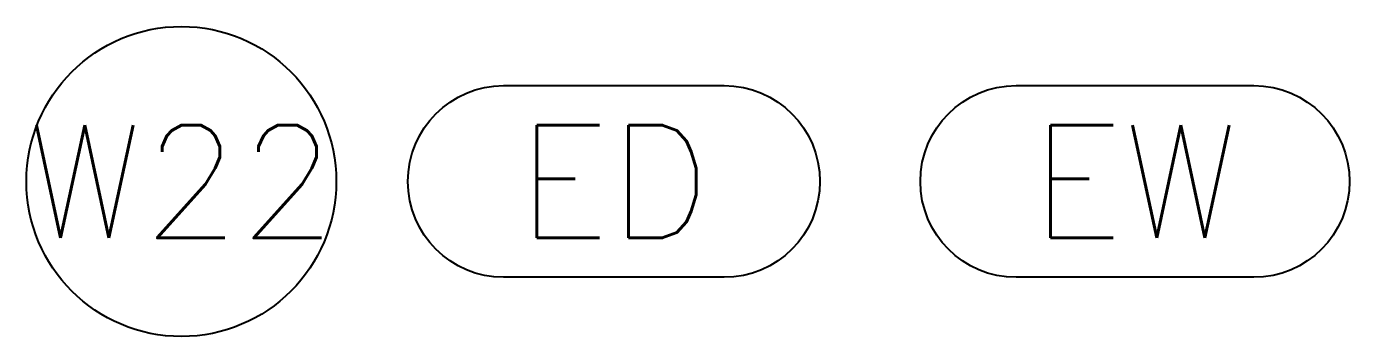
# Model space of a CAD drawing. Header units: millimetres. Extents: x 18963 to 156110, y 10619 to 121460.
# Drawn here: x 18989.69 to 19036.67, y 55922.44 to 55933.44 of the extents above; entities that cross this region are included whole.
import ezdxf

# ---------------------------------------------------------------- set-up
doc = ezdxf.new("R2010")
doc.units = ezdxf.units.MM
doc.header["$MEASUREMENT"] = 0
doc.layers.add('Ano_Tag_Door & Window', color=95, linetype='Continuous')
doc.styles.add('MSA_Standard', font='romans.shx')

msp = doc.modelspace()

# ---------------------------------------------------------------- linework, layer by layer
at = {"layer": 'Ano_Tag_Door & Window'}
for points in [[(19006.636, 55924.54, -1), (19006.636, 55931.34), (19014.465, 55931.34, -1), (19014.465, 55924.54)], [(19024.831, 55924.54, -1), (19024.831, 55931.34), (19033.269, 55931.34, -1), (19033.269, 55924.54)]]:
    msp.add_lwpolyline(points, format="xyb", close=True, dxfattribs=at)
msp.add_circle((18995.193, 55927.94), 5.5, dxfattribs=at)

# ---------------------------------------------------------------- texts
at = {"layer": 'Ano_Tag_Door & Window', "char_height": 4, "attachment_point": 5, "style": 'MSA_Standard'}
for s, insert in [('W22', (18995.193, 55927.94)), ('ED', (19010.551, 55927.94)), ('EW', (19029.05, 55927.94))]:
    msp.add_mtext_dynamic_manual_height_columns(s, width=9.33524, gutter_width=1, heights=[0], dxfattribs=dict(at, insert=insert))

doc.saveas('drawing.dxf')
